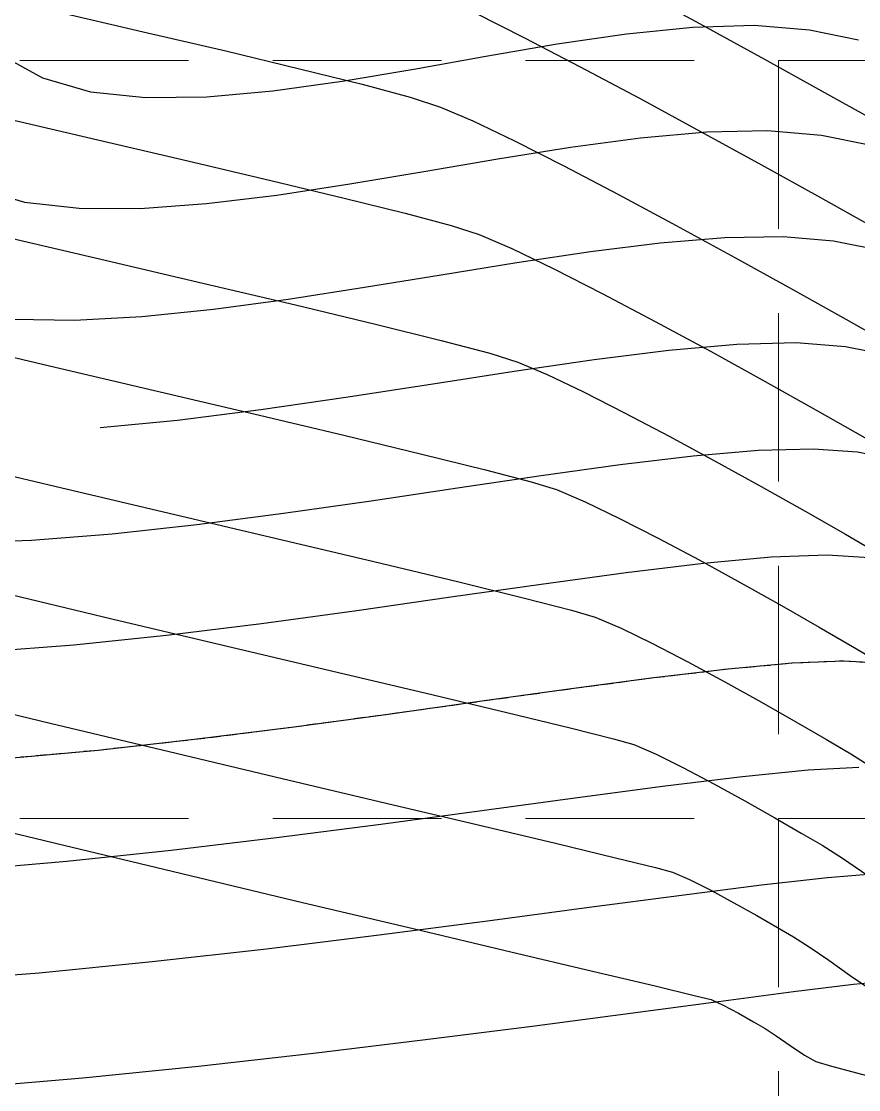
# Model space of a CAD drawing. Header units: inches. Extents: x 2547543 to 2548696, y 7125653 to 7126375.
# Drawn here: x 2547903.62 to 2547923.49, y 7125845.94 to 7125871.3 of the extents above; entities that cross this region are included whole.
import ezdxf

# ---------------------------------------------------------------- set-up
doc = ezdxf.new("R2010")
doc.units = ezdxf.units.IN
doc.header["$MEASUREMENT"] = 0
doc.linetypes.add('DASHED2', pattern=[0.375, 0.25, -0.125])
doc.linetypes.add('HIDDEN', pattern=[0.375, 0.25, -0.125])
for name, color, linetype in [('CONT-MJR', 6, 'Continuous'), ('CONT-MNR', 14, 'Continuous'), ('GRID', 254, 'HIDDEN'), ('V-100YR-LINE', 2, 'DASHED2'), ('V-TOPO-MAJR-E', 6, 'Continuous'), ('V-TOPO-MINR-E', 14, 'Continuous')]:
    doc.layers.add(name, color=color, linetype=linetype)

msp = doc.modelspace()

# ---------------------------------------------------------------- linework, layer by layer
at = {"layer": 'CONT-MJR', "color": 35, "extrusion": (0.08777635476918888, -0.996140206769827, 0), "elevation": -6874712.09578074}
msp.add_lwpolyline([(3163566.866334846, 570.0000000000009), (3163568.486172975, 570.0000000000009)], dxfattribs=at)
at = {"layer": 'CONT-MJR', "color": 35}
for points, elevation in [([(2547920.598091573, 7125863.638353), (2547922.008629926, 7125863.67686756)], 570), ([(2547917.20868481, 7125863.274821104), (2547918.984505683, 7125863.496169514)], 570), ([(2547923.175308188, 7125863.587209193), (2547924.414469978, 7125863.33983847)], 570), ([(2547915.31144151, 7125862.998811772), (2547917.20868481, 7125863.274821104)], 570), ([(2547913.333588337, 7125862.69264552), (2547915.31144151, 7125862.998811772)], 570), ([(2547909.299302583, 7125862.087858266), (2547911.315937843, 7125862.380826351)], 570), ([(2547905.489048653, 7125861.661939713), (2547907.324495113, 7125861.838245266)], 570), ([(2547921.18598165, 7125850.801663279), (2547922.747712006, 7125850.977123196)], 565), ([(2547922.747712006, 7125850.977123196), (2547923.903560773, 7125851.068233025)], 565), ([(2547901.432725379, 7125848.511056056), (2547904.035811316, 7125848.71641409)], 565)]:
    msp.add_lwpolyline(points, dxfattribs=dict(at, elevation=elevation))
at = {"layer": 'CONT-MJR', "color": 35, "extrusion": (-0.07662333626000008, -0.9970601106956325, 0), "elevation": -7300144.71129106}
msp.add_lwpolyline([(1994423.951312848, 570), (1994425.121431129, 570)], dxfattribs=at)
at = {"layer": 'CONT-MJR', "color": 35, "extrusion": (0.1527324840698935, -0.9882675691885471, 0), "elevation": -6653109.868998392}
msp.add_lwpolyline([(3606368.785273697, 570), (3606370.826877164, 570)], dxfattribs=at)
at = {"layer": 'CONT-MJR', "color": 35, "extrusion": (0.1254008793359429, -0.9921061533232077, 0), "elevation": -6750101.558495979}
msp.add_lwpolyline([(3421383.875271267, 570.0000000000005), (3421385.8657916, 570.0000000000005)], dxfattribs=at)
at = {"layer": 'CONT-MJR', "color": 35, "extrusion": (0.1258807607190489, -0.992045379043113, 0), "elevation": -6748433.102397167}
msp.add_lwpolyline([(3424659.036774557, 565.0000000000009), (3424660.958402962, 565.0000000000009)], dxfattribs=at)
at = {"layer": 'CONT-MJR', "color": 35, "extrusion": (0.1314787429980888, -0.9913189901034091, 0), "elevation": -6728993.756388727}
msp.add_lwpolyline([(3462696.432686656, 565.0000000000005), (3462698.641547233, 565.0000000000005)], dxfattribs=at)
at = {"layer": 'CONT-MJR', "color": 35, "extrusion": (0.1319450673786802, -0.9912570298335521, 0), "elevation": -6727364.080924307}
msp.add_lwpolyline([(3465859.087738382, 565), (3465861.52076923, 565)], dxfattribs=at)
at = {"layer": 'CONT-MJR', "color": 35, "extrusion": (0.1286451164907031, -0.9916906947244657, 0), "elevation": -6738862.305169609}
msp.add_lwpolyline([(3443446.479896414, 565), (3443449.074014798, 565)], dxfattribs=at)
at = {"layer": 'CONT-MJR', "color": 35, "extrusion": (0.122018854634102, -0.9925277825400063, 0), "elevation": -6761710.399856886}
msp.add_lwpolyline([(3398358.868363353, 565), (3398361.560577996, 565)], dxfattribs=at)
at = {"layer": 'CONT-MJR', "color": 35, "extrusion": (0.1119582046169562, -0.993712916500006, 0), "elevation": -6795789.110925856}
msp.add_lwpolyline([(3329685.079106327, 565.0000000000009), (3329687.806617648, 565.0000000000009)], dxfattribs=at)
at = {"layer": 'CONT-MJR', "color": 35, "extrusion": (0.09788431338326181, -0.9951978000344893, 0), "elevation": -6842229.12884206}
msp.add_lwpolyline([(3233177.300017609, 565), (3233180.000344384, 565)], dxfattribs=at)
at = {"layer": 'CONT-MNR', "color": 35, "extrusion": (0.1457323534439187, -0.9893240526539809, 0), "elevation": -6678481.501393174}
msp.add_lwpolyline([(3559184.828315929, 573.0000000000009), (3559186.493859282, 573.0000000000009)], dxfattribs=at)
at = {"layer": 'CONT-MNR', "color": 35, "extrusion": (0.1016063010721414, -0.9948246878633629, 0), "elevation": -6830107.880568741}
msp.add_lwpolyline([(3258765.103887346, 573), (3258766.681255392, 573)], dxfattribs=at)
at = {"layer": 'CONT-MNR', "color": 35}
for points, elevation in [([(2547919.548831149, 7125871.168899393), (2547921.00787083, 7125871.212518414)], 573), ([(2547922.325137949, 7125871.105287425), (2547923.487332819, 7125870.865035948)], 573), ([(2547914.637152418, 7125870.47492723), (2547916.331864376, 7125870.765905308)], 573), ([(2547912.92709817, 7125870.169893121), (2547914.637152418, 7125870.47492723)], 573), ([(2547911.233309198, 7125869.885001477), (2547912.92709817, 7125870.169893121)], 573), ([(2547906.565609618, 7125869.493166269), (2547908.020957354, 7125869.512439556)], 573), ([(2547908.020957354, 7125869.512439556), (2547909.58739307, 7125869.654450789)], 573), ([(2547921.323305835, 7125868.708158045), (2547922.608528028, 7125868.599261348)], 572), ([(2547909.680063326, 7125867.178503687), (2547911.40883812, 7125867.442880819)], 572), ([(2547902.578510229, 7125867.339133885), (2547903.689311786, 7125867.014239551)], 572), ([(2547903.689311786, 7125867.014239551), (2547904.986027757, 7125866.864259217)], 572), ([(2547920.309957974, 7125866.169845978), (2547921.692921583, 7125866.194493751)], 571), ([(2547922.891918108, 7125866.09323527), (2547924.123697256, 7125865.847527682)], 571), ([(2547906.473142873, 7125864.296716235), (2547908.172930517, 7125864.471610762)], 571), ([(2547903.419931715, 7125864.235766527), (2547904.878116303, 7125864.210166276)], 571), ([(2547904.878116303, 7125864.210166276), (2547906.473142873, 7125864.296716235)], 571), ([(2547922.413456484, 7125861.157848302), (2547923.458698268, 7125861.081183116)], 569), ([(2547913.966560236, 7125860.227226738), (2547915.950603027, 7125860.520352256)], 569), ([(2547907.777296128, 7125859.35416718), (2547909.839478355, 7125859.623676661)], 569), ([(2547905.769924283, 7125859.133444788), (2547907.777296128, 7125859.35416718)], 569), ([(2547903.85779125, 7125858.981967023), (2547905.769924283, 7125859.133444788)], 569), ([(2547902.081325462, 7125858.920191425), (2547903.85779125, 7125858.981967023)], 569), ([(2547922.736814856, 7125858.639885251), (2547923.742088348, 7125858.575157039)], 568), ([(2547909.313075881, 7125857.006739762), (2547911.580149113, 7125857.316872569)], 568), ([(2547904.860127117, 7125856.498261765), (2547907.057120626, 7125856.726883792)], 568), ([(2547923.137475851, 7125856.121486407), (2547924.025478427, 7125856.06913096)], 567), ([(2547918.630700396, 7125855.721519738), (2547920.394386967, 7125855.930033904)], 567), ([(2547912.31947059, 7125854.856588271), (2547914.547542339, 7125855.16715003)], 567), ([(2547922.286584643, 7125853.529940671), (2547923.495686763, 7125853.59875208)], 566), ([(2547909.675084633, 7125851.925215991), (2547912.150668783, 7125852.245113603)], 566), ([(2547907.173260183, 7125851.626081584), (2547909.675084633, 7125851.925215991)], 566), ([(2547902.302136135, 7125851.161657697), (2547904.69800687, 7125851.365599209)], 566), ([(2547918.073591904, 7125847.757122552), (2547920.162636455, 7125848.035204825)], 564), ([(2547915.736526513, 7125847.449290816), (2547918.073591904, 7125847.757122552)], 564), ([(2547910.550924726, 7125846.804176266), (2547913.20958816, 7125847.126658945)], 564), ([(2547907.81868409, 7125846.496792106), (2547910.550924726, 7125846.804176266)], 564), ([(2547905.071014131, 7125846.219455793), (2547907.81868409, 7125846.496792106)], 564), ([(2547902.366062729, 7125845.987116658), (2547905.071014131, 7125846.219455793)], 564)]:
    msp.add_lwpolyline(points, dxfattribs=dict(at, elevation=elevation))
at = {"layer": 'CONT-MNR', "color": 35, "extrusion": (-0.08113574891687132, -0.9967030602178859, 0), "elevation": -7309105.123390272}
msp.add_lwpolyline([(1961357.768225442, 573.0000000000009), (1961359.089849877, 573.0000000000009)], dxfattribs=at)
at = {"layer": 'CONT-MNR', "color": 35, "extrusion": (0.4821404451631215, 0.8760939396765094, 0), "elevation": 7471379.110602777}
msp.add_lwpolyline([(1203467.935360748, 573.0000000000009), (1203466.760824104, 573.0000000000009)], dxfattribs=at)
at = {"layer": 'CONT-MNR', "color": 35, "extrusion": (-0.2774942311811965, -0.9607273034847904, 0), "elevation": -7553046.524702867}
msp.add_lwpolyline([(470453.2436214632, 573.0000000000005), (470454.4285040738, 573.0000000000005)], dxfattribs=at)
at = {"layer": 'CONT-MNR', "color": 35, "extrusion": (0.138720092921166, -0.9903316292131354, 0), "elevation": -6703527.849734799}
msp.add_lwpolyline([(3511776.753380278, 573), (3511778.415365092, 573)], dxfattribs=at)
at = {"layer": 'CONT-MNR', "color": 35, "extrusion": (-0.1043020332725018, -0.9945456680591506, 0), "elevation": -7352754.470964808}
msp.add_lwpolyline([(1790765.440623682, 573.0000000000009), (1790766.76047478, 573.0000000000009)], dxfattribs=at)
at = {"layer": 'CONT-MNR', "color": 35, "extrusion": (0.02081124471950374, -0.999783422593726, 0), "elevation": -7071299.991810423}
msp.add_lwpolyline([(2695666.256259885, 572), (2695667.698638774, 572)], dxfattribs=at)
at = {"layer": 'CONT-MNR', "color": 35, "extrusion": (0.1325270622114871, -0.9911793872864753, 0), "elevation": -6725345.882277765}
msp.add_lwpolyline([(3469812.858762884, 572.0000000000005), (3469814.535831123, 572.0000000000005)], dxfattribs=at)
at = {"layer": 'CONT-MNR', "color": 35, "extrusion": (0.08919947885049491, -0.9960137815175051, 0), "elevation": -6870190.283152348}
msp.add_lwpolyline([(3173385.514338668, 572.0000000000009), (3173387.088364005, 572.0000000000009)], dxfattribs=at)
at = {"layer": 'CONT-MNR', "color": 35, "extrusion": (-0.1967238819941166, -0.9804589304265453, 0), "elevation": -7487858.731762099}
msp.add_lwpolyline([(1096304.942140333, 572.0000000000009), (1096306.145525624, 572.0000000000009)], dxfattribs=at)
at = {"layer": 'CONT-MNR', "color": 35, "extrusion": (0.1576999867520349, -0.9874870703854346, 0), "elevation": -6634896.404665337}
msp.add_lwpolyline([(3639782.340934103, 572.0000000000009), (3639784.088440657, 572.0000000000009)], dxfattribs=at)
at = {"layer": 'CONT-MNR', "color": 35, "extrusion": (0.168436425568138, -0.9857125192173574, 0), "elevation": -6594895.654504513}
msp.add_lwpolyline([(3711765.598424661, 572), (3711767.38174877, 572)], dxfattribs=at)
at = {"layer": 'CONT-MNR', "color": 35, "extrusion": (0.1663043186291047, -0.9860744767031084, 0), "elevation": -6602907.339020277}
msp.add_lwpolyline([(3697492.938885545, 572.0000000000005), (3697494.722614695, 572.0000000000005)], dxfattribs=at)
at = {"layer": 'CONT-MNR', "color": 35, "extrusion": (0.1211886367303026, -0.9926294949916866, 0), "elevation": -6764568.238137135}
msp.add_lwpolyline([(3392702.74800827, 572), (3392704.427889761, 572)], dxfattribs=at)
at = {"layer": 'CONT-MNR', "color": 35, "extrusion": (0.07235170994859921, -0.9973791806868209, 0), "elevation": -6922845.863629424}
msp.add_lwpolyline([(3056797.48733372, 572.0000000000009), (3056799.066537679, 572.0000000000009)], dxfattribs=at)
at = {"layer": 'CONT-MNR', "color": 35, "extrusion": (-0.002477607177466206, -0.999996930726627, 0), "elevation": -7132157.700706679}
msp.add_lwpolyline([(2530242.06692227, 572.0000000000009), (2530243.518397229, 572.0000000000009)], dxfattribs=at)
at = {"layer": 'CONT-MNR', "color": 35, "extrusion": (0.0823001706055749, -0.9966075867252332, 0), "elevation": -6891998.010658228}
msp.add_lwpolyline([(3125735.172691889, 571), (3125736.712766243, 571)], dxfattribs=at)
at = {"layer": 'CONT-MNR', "color": 35, "extrusion": (-0.08415312158424637, -0.9964528348735966, 0), "elevation": -7315005.134444797}
msp.add_lwpolyline([(1939219.909689341, 571.0000000000009), (1939221.112954045, 571.0000000000009)], dxfattribs=at)
at = {"layer": 'CONT-MNR', "color": 35, "extrusion": (0.1229784582558216, -0.9924093403455155, 0), "elevation": -6758436.89649713}
msp.add_lwpolyline([(3404904.743265678, 571.0000000000009), (3404906.410576725, 571.0000000000009)], dxfattribs=at)
at = {"layer": 'CONT-MNR', "color": 35, "extrusion": (0.1473275966205854, -0.9890877510484103, 0), "elevation": -6672728.110288977}
msp.add_lwpolyline([(3569948.540685532, 571), (3569950.302287998, 571)], dxfattribs=at)
at = {"layer": 'CONT-MNR', "color": 35, "extrusion": (0.1593462259330086, -0.9872227612250979, 0), "elevation": -6628815.993054251}
msp.add_lwpolyline([(3650838.020059184, 571), (3650839.841353171, 571)], dxfattribs=at)
at = {"layer": 'CONT-MNR', "color": 35, "extrusion": (0.1609696899065909, -0.9869593501919804, 0), "elevation": -6622802.515611791}
msp.add_lwpolyline([(3661733.611432976, 571.0000000000009), (3661735.457086933, 571.0000000000009)], dxfattribs=at)
at = {"layer": 'CONT-MNR', "color": 35, "extrusion": (0.1527138694307503, -0.9882704458211263, 0), "elevation": -6653180.308121823}
msp.add_lwpolyline([(3606242.470714485, 571), (3606244.305300435, 571)], dxfattribs=at)
at = {"layer": 'CONT-MNR', "color": 35, "extrusion": (0.1338689011796995, -0.9909990500989091, 0), "elevation": -6720639.255082849}
msp.add_lwpolyline([(3478906.225883383, 571.0000000000009), (3478908.014449993, 571.0000000000009)], dxfattribs=at)
at = {"layer": 'CONT-MNR', "color": 35, "extrusion": (0.08568861607426127, -0.9963219665726928, 0), "elevation": -6881324.131352954}
msp.add_lwpolyline([(3149153.390562417, 569.0000000000009), (3149154.938302536, 569.0000000000009)], dxfattribs=at)
at = {"layer": 'CONT-MNR', "color": 35, "extrusion": (0.0290684849910658, -0.9995774223042077, 0), "elevation": -7048785.683425723}
msp.add_lwpolyline([(2753982.391974991, 569), (2753983.70638928, 569)], dxfattribs=at)
at = {"layer": 'CONT-MNR', "color": 35, "extrusion": (-0.1957266955384137, -0.9806584831905617, 0), "elevation": -7486732.758355509}
msp.add_lwpolyline([(1103921.512006935, 569), (1103922.776589395, 569)], dxfattribs=at)
at = {"layer": 'CONT-MNR', "color": 35, "extrusion": (0.1185821201170601, -0.9929442485802229, 0), "elevation": -6773444.980218265}
msp.add_lwpolyline([(3374940.031914865, 569.0000000000005), (3374941.774014367, 569.0000000000005)], dxfattribs=at)
at = {"layer": 'CONT-MNR', "color": 35, "extrusion": (0.1372415103507885, -0.9905376155586594, 0), "elevation": -6708753.055325687}
msp.add_lwpolyline([(3501770.450716396, 569.0000000000009), (3501772.34578774, 569.0000000000009)], dxfattribs=at)
at = {"layer": 'CONT-MNR', "color": 35, "extrusion": (0.1474598458469824, -0.9890680430904562, 0), "elevation": -6672245.629538921}
msp.add_lwpolyline([(3570836.458320939, 569.0000000000009), (3570838.531502572, 569.0000000000009)], dxfattribs=at)
at = {"layer": 'CONT-MNR', "color": 35, "extrusion": (0.1419758475766554, -0.989870122139713, 0), "elevation": -6691933.877030428}
msp.add_lwpolyline([(3533799.783789178, 569), (3533801.881603965, 569)], dxfattribs=at)
at = {"layer": 'CONT-MNR', "color": 35, "extrusion": (0.09130539317015696, -0.9958229386683373, 0), "elevation": -6863454.473925408}
msp.add_lwpolyline([(3187906.292095298, 568), (3187907.903834186, 568)], dxfattribs=at)
at = {"layer": 'CONT-MNR', "color": 35, "extrusion": (0.03886622053732147, -0.9992444230022725, 0), "elevation": -7021446.378006794}
msp.add_lwpolyline([(2822951.448351613, 568.0000000000009), (2822952.778418489, 568.0000000000009)], dxfattribs=at)
at = {"layer": 'CONT-MNR', "color": 35, "extrusion": (0.1200507740206632, -0.9927677531311337, 0), "elevation": -6768442.729169725}
msp.add_lwpolyline([(3384955.592676703, 568), (3384957.439138201, 568)], dxfattribs=at)
at = {"layer": 'CONT-MNR', "color": 35, "extrusion": (0.1354373690295983, -0.9907859098061197, 0), "elevation": -6715116.612707864}
msp.add_lwpolyline([(3489546.680879907, 568), (3489548.712968289, 568)], dxfattribs=at)
at = {"layer": 'CONT-MNR', "color": 35, "extrusion": (0.1419979551675671, -0.989866951023333, 0), "elevation": -6691852.420861761}
msp.add_lwpolyline([(3533952.888239821, 568), (3533955.055983547, 568)], dxfattribs=at)
at = {"layer": 'CONT-MNR', "color": 35, "extrusion": (0.1417830038104717, -0.9898977623120884, 0), "elevation": -6692619.655250351}
msp.add_lwpolyline([(3532497.426869685, 568), (3532499.679978563, 568)], dxfattribs=at)
at = {"layer": 'CONT-MNR', "color": 35, "extrusion": (0.1231084555665532, -0.9923932225524407, 0), "elevation": -6757983.017909952}
msp.add_lwpolyline([(3405778.911415242, 568), (3405781.184662583, 568)], dxfattribs=at)
at = {"layer": 'CONT-MNR', "color": 35, "extrusion": (0.07463190879609899, -0.9972111502532705, 0), "elevation": -6915828.552029211}
msp.add_lwpolyline([(3072613.312542108, 568), (3072615.408575622, 568)], dxfattribs=at)
at = {"layer": 'CONT-MNR', "color": 35, "extrusion": (0.09134974633219983, -0.9958188710026753, 0), "elevation": -6863309.925472195}
msp.add_lwpolyline([(3188212.34215152, 567.0000000000009), (3188213.866014764, 567.0000000000009)], dxfattribs=at)
at = {"layer": 'CONT-MNR', "color": 35, "extrusion": (0.04259194943564119, -0.9990925511899645, 0), "elevation": -7010868.758391208}
msp.add_lwpolyline([(2849113.904558404, 567.0000000000009), (2849115.13126869, 567.0000000000009)], dxfattribs=at)
at = {"layer": 'CONT-MNR', "color": 35, "extrusion": (0.1313137375903464, -0.9913408608143082, 0), "elevation": -6729575.226536596}
msp.add_lwpolyline([(3461576.615627474, 567.0000000000005), (3461578.596965657, 567.0000000000005)], dxfattribs=at)
at = {"layer": 'CONT-MNR', "color": 35, "extrusion": (0.137518148269857, -0.9904992472972555, 0), "elevation": -6707769.68888351}
msp.add_lwpolyline([(3503641.848944078, 567), (3503643.988245611, 567)], dxfattribs=at)
at = {"layer": 'CONT-MNR', "color": 35, "extrusion": (0.1337591015776254, -0.9910138761617552, 0), "elevation": -6721014.579642663}
msp.add_lwpolyline([(3478162.095183454, 567), (3478164.407428645, 567)], dxfattribs=at)
at = {"layer": 'CONT-MNR', "color": 35, "extrusion": (0.1247597115066599, -0.9921869855953438, 0), "elevation": -6752303.623042212}
msp.add_lwpolyline([(3417020.400466969, 567), (3417022.727813081, 567)], dxfattribs=at)
at = {"layer": 'CONT-MNR', "color": 35, "extrusion": (0.1105715322970721, -0.9938681684436209, 0), "elevation": -6800433.658322719}
msp.add_lwpolyline([(3320198.706771849, 567), (3320201.002003932, 567)], dxfattribs=at)
at = {"layer": 'CONT-MNR', "color": 35, "extrusion": (0.0900395393673123, -0.9959381915312427, 0), "elevation": -6867497.917060482}
msp.add_lwpolyline([(3179162.729384941, 567.0000000000009), (3179164.945841588, 567.0000000000009)], dxfattribs=at)
at = {"layer": 'CONT-MNR', "color": 35, "extrusion": (0.09960531774695806, -0.9950270250985788, 0), "elevation": -6836630.230235255}
msp.add_lwpolyline([(3245022.878101967, 566.0000000000009), (3245024.438070708, 566.0000000000009)], dxfattribs=at)
at = {"layer": 'CONT-MNR', "color": 35, "extrusion": (0.1207177740946531, -0.9926868685631096, 0), "elevation": -6766161.752608135}
msp.add_lwpolyline([(3389502.756971701, 566.0000000000009), (3389504.613054028, 566.0000000000009)], dxfattribs=at)
at = {"layer": 'CONT-MNR', "color": 35, "extrusion": (0.1310030042278762, -0.99138197123171, 0), "elevation": -6730657.313684485}
msp.add_lwpolyline([(3459466.925881613, 566), (3459469.023957503, 566)], dxfattribs=at)
at = {"layer": 'CONT-MNR', "color": 35, "extrusion": (0.13465743000525, -0.9908922123744748, 0), "elevation": -6717856.191247381}
msp.add_lwpolyline([(3484257.676005082, 566), (3484259.961490023, 566)], dxfattribs=at)
at = {"layer": 'CONT-MNR', "color": 35, "extrusion": (0.1334777529421452, -0.9910518096797541, 0), "elevation": -6721999.17446512}
msp.add_lwpolyline([(3476255.693300836, 566), (3476258.111471497, 566)], dxfattribs=at)
at = {"layer": 'CONT-MNR', "color": 35, "extrusion": (0.1046567277492591, -0.9945084058653388, 0), "elevation": -6820063.713725053}
msp.add_lwpolyline([(3279680.925862823, 566), (3279683.414784282, 566)], dxfattribs=at)
at = {"layer": 'CONT-MNR', "color": 35, "extrusion": (0.1215647891769737, -0.9925834987709387, 0), "elevation": -6763261.81200063}
msp.add_lwpolyline([(3395277.521749882, 564), (3395278.950908471, 564)], dxfattribs=at)
at = {"layer": 'CONT-MNR', "color": 35, "extrusion": (0.0990372926837621, -0.9950837224363943, 0), "elevation": -6838476.361561674}
msp.add_lwpolyline([(3241121.803405486, 564.0000000000009), (3241122.804421511, 564.0000000000009)], dxfattribs=at)
at = {"layer": 'CONT-MNR', "color": 35, "extrusion": (0.1297954892109162, -0.991540786342397, 0), "elevation": -6734860.420203666}
msp.add_lwpolyline([(3451269.693370256, 564.0000000000005), (3451271.491456482, 564.0000000000005)], dxfattribs=at)
at = {"layer": 'CONT-MNR', "color": 35, "extrusion": (0.1266488802262125, -0.9919476100769871, 0), "elevation": -6745776.672155395}
msp.add_lwpolyline([(3429876.97818909, 564.0000000000005), (3429879.525640515, 564.0000000000005)], dxfattribs=at)
at = {"layer": 'GRID', "color": 252, "linetype": 'HIDDEN', "lineweight": 0, "ltscale": 16}
for p, q in [((2547921.583313597, 7126356.376313465), (2547921.583313597, 7125726.296813901)), ((2547561.583313602, 7125870.376313471), (2548677.583313586, 7125870.376313471)), ((2547561.583313602, 7125852.376313472), (2548677.583313586, 7125852.376313472))]:
    msp.add_line(p, q, dxfattribs=at)
at = {"layer": 'V-100YR-LINE', "color": 5}
for p, q in [((2547920.394386967, 7125855.930033904, 567), (2547921.911878742, 7125856.069238424, 567)), ((2547921.911878742, 7125856.069238424, 567), (2547923.137475851, 7125856.121486407, 567)), ((2547923.137475851, 7125856.121486407, 567), (2547924.025478427, 7125856.06913096, 567)), ((2547918.630700396, 7125855.721519738, 567), (2547920.394386967, 7125855.930033904, 567)), ((2547916.666518897, 7125855.461342815, 567), (2547918.630700396, 7125855.721519738, 567)), ((2547914.547542339, 7125855.16715003, 567), (2547916.666518897, 7125855.461342815, 567)), ((2547912.31947059, 7125854.856588271, 567), (2547914.547542339, 7125855.16715003, 567)), ((2547910.02800352, 7125854.547304431, 567), (2547912.31947059, 7125854.856588271, 567)), ((2547907.718840996, 7125854.256945401, 567), (2547910.02800352, 7125854.547304431, 567)), ((2547905.437682889, 7125854.003158073, 567), (2547907.718840996, 7125854.256945401, 567)), ((2547903.230229065, 7125853.803589338, 567), (2547905.437682889, 7125854.003158073, 567))]:
    msp.add_line(p, q, dxfattribs=at)
at = {"layer": 'V-TOPO-MAJR-E', "color": 35}
for points, elevation in [([(2547903.196649065, 7125869.010171384), (2547905.429335151, 7125868.490595619)], 570), ([(2547905.429335151, 7125868.490595619), (2547907.563810407, 7125867.992587613)], 570), ([(2547907.563810407, 7125867.992587613), (2547909.534950597, 7125867.528026667)], 570), ([(2547909.534950597, 7125867.528026667), (2547911.277631486, 7125867.108792085)], 570), ([(2547918.660208707, 7125864.178769911), (2547919.968038032, 7125863.470761999)], 570), ([(2547921.271080208, 7125862.752258887), (2547922.514202431, 7125862.056461074)], 570), ([(2547901.381703713, 7125855.344979399), (2547904.296056567, 7125854.644193733)], 565), ([(2547907.126192077, 7125853.967778555), (2547909.806551387, 7125853.329884732)], 565), ([(2547912.271575637, 7125852.744663127), (2547914.455705969, 7125852.226264604)], 565), ([(2547916.293383524, 7125851.78884003), (2547917.719049445, 7125851.446540267)], 565), ([(2547919.976677292, 7125850.671852887), (2547920.527065696, 7125850.37590583)], 565), ([(2547921.07321179, 7125850.071022379), (2547921.562881224, 7125849.79045733)], 565), ([(2547922.314508309, 7125849.329151128), (2547922.778031069, 7125849.009669247)], 565), ([(2547923.289257522, 7125848.65285057), (2547923.80303726, 7125848.302525843)], 565)]:
    msp.add_lwpolyline(points, dxfattribs=dict(at, elevation=elevation))
at = {"layer": 'V-TOPO-MAJR-E', "color": 35, "extrusion": (-0.2423809754739655, -0.9701811494397782, 0), "elevation": -7530947.163256456}
msp.add_lwpolyline([(744760.8710762179, 570.0000000000009), (744762.3647120763, 570.0000000000009)], dxfattribs=at)
at = {"layer": 'V-TOPO-MAJR-E', "color": 35, "extrusion": (-0.2594593727181734, -0.9657540235011667, 0), "elevation": -7542914.319437416}
msp.add_lwpolyline([(611784.0511797427, 570), (611785.1802349237, 570)], dxfattribs=at)
at = {"layer": 'V-TOPO-MAJR-E', "color": 35, "extrusion": (0.3030649729946057, 0.9529698957174771, 0), "elevation": 7562919.643570348}
msp.add_lwpolyline([(-268484.6402065749, 570.0000000000005), (-268485.3396594962, 570.0000000000005)], dxfattribs=at)
at = {"layer": 'V-TOPO-MAJR-E', "color": 35, "extrusion": (0.3955200215016463, 0.9184573548027896, 0), "elevation": 7552555.450526327}
msp.add_lwpolyline([(478271.9722494553, 570), (478271.1277356893, 570)], dxfattribs=at)
at = {"layer": 'V-TOPO-MAJR-E', "color": 35, "extrusion": (0.433801954386763, 0.9010082487803455, 0), "elevation": 7525754.58175358}
msp.add_lwpolyline([(795521.8916632775, 570), (795520.7913471055, 570)], dxfattribs=at)
at = {"layer": 'V-TOPO-MAJR-E', "color": 35, "extrusion": (-0.4542606319156695, -0.890868833382096, 0), "elevation": -7505629.46902587}
msp.add_lwpolyline([(-967140.9555700473, 570), (-967139.6624445436, 570)], dxfattribs=at)
at = {"layer": 'V-TOPO-MAJR-E', "color": 35, "extrusion": (-0.4671107069050527, -0.8841988393425214, 0), "elevation": -7490840.922687468}
msp.add_lwpolyline([(-1075702.153931863, 570), (-1075700.731758915, 570)], dxfattribs=at)
at = {"layer": 'V-TOPO-MAJR-E', "color": 35, "extrusion": (-0.4828626356729644, -0.8756961088590939, 0), "elevation": -7470386.264858064}
msp.add_lwpolyline([(-1209609.615242545, 570.0000000000005), (-1209608.127235276, 570.0000000000005)], dxfattribs=at)
at = {"layer": 'V-TOPO-MAJR-E', "color": 35, "extrusion": (0.4933934370248476, 0.8698062521624041, 0), "elevation": 7455247.615312018}
msp.add_lwpolyline([(1299654.638923652, 570), (1299653.342003259, 570)], dxfattribs=at)
at = {"layer": 'V-TOPO-MAJR-E', "color": 35, "extrusion": (-0.23245736983919, -0.9726065860395179, 0), "elevation": -7522932.289366393}
msp.add_lwpolyline([(821651.0704973456, 565), (821653.9803434764, 565)], dxfattribs=at)
at = {"layer": 'V-TOPO-MAJR-E', "color": 35, "extrusion": (-0.2309896134811722, -0.9729562161083194, 0), "elevation": -7521683.99378771}
msp.add_lwpolyline([(833006.577973919, 565), (833009.1115146992, 565)], dxfattribs=at)
at = {"layer": 'V-TOPO-MAJR-E', "color": 35, "extrusion": (-0.2315615616389362, -0.9728202522415624, 0), "elevation": -7522172.410476524}
msp.add_lwpolyline([(828589.3139676829, 565), (828591.2029883431, 565)], dxfattribs=at)
at = {"layer": 'V-TOPO-MAJR-E', "color": 35, "extrusion": (0.2386778834580038, 0.9710987941234444, 0), "elevation": 7528037.355245925}
msp.add_lwpolyline([(-773496.683398288, 565.0000000000009), (-773497.6597103083, 565.0000000000009)], dxfattribs=at)
at = {"layer": 'V-TOPO-MAJR-E', "color": 35, "extrusion": (-0.2612361121891414, -0.9652749316584899, 0), "elevation": -7544013.909914464}
msp.add_lwpolyline([(597912.350242414, 565), (597912.7697768512, 565)], dxfattribs=at)
at = {"layer": 'V-TOPO-MAJR-E', "color": 35, "extrusion": (-0.4053176693110665, -0.9141759059088382, 0), "elevation": -7546998.008197539}
msp.add_lwpolyline([(-558987.1353685618, 565), (-558986.6954423096, 565)], dxfattribs=at)
at = {"layer": 'V-TOPO-MAJR-E', "color": 35, "extrusion": (-0.4508452664878919, -0.892602120592071, 0), "elevation": -7509267.081593215}
msp.add_lwpolyline([(-938377.8336680797, 565.0000000000005), (-938377.2708233865, 565.0000000000005)], dxfattribs=at)
at = {"layer": 'V-TOPO-MAJR-E', "color": 35, "extrusion": (0.4874365249515065, 0.8731584244243421, 0), "elevation": 7463945.814475057}
msp.add_lwpolyline([(1248661.471584802, 565.0000000000009), (1248660.84610141, 565.0000000000009)], dxfattribs=at)
at = {"layer": 'V-TOPO-MAJR-E', "color": 35, "extrusion": (0.5051653699607748, 0.8630225657492356, 0), "elevation": 7436890.908248071}
msp.add_lwpolyline([(1400818.74115573, 565.0000000000009), (1400818.299732249, 565.0000000000009)], dxfattribs=at)
at = {"layer": 'V-TOPO-MAJR-E', "color": 35, "extrusion": (-0.5408015056041917, -0.8411502431410453, 0), "elevation": -7371830.119650538}
msp.add_lwpolyline([(-1710485.01222918, 565.0000000000009), (-1710484.571560391, 565.0000000000009)], dxfattribs=at)
at = {"layer": 'V-TOPO-MAJR-E', "color": 35, "extrusion": (0.5723424004283628, 0.8200147417405981, 0), "elevation": 7301585.47423083}
msp.add_lwpolyline([(1989091.288482035, 565.0000000000009), (1989090.665046348, 565.0000000000009)], dxfattribs=at)
at = {"layer": 'V-TOPO-MINR-E', "color": 35}
for points, elevation in [([(2547917.986010923, 7125872.183275913), (2547919.620169362, 7125871.299392494)], 573), ([(2547904.410490195, 7125871.542511852), (2547906.505288126, 7125871.05787889)], 571), ([(2547906.505288126, 7125871.05787889), (2547908.464923702, 7125870.599651935)], 571), ([(2547915.5601568, 7125870.911242355), (2547916.875859399, 7125870.226184964)], 572), ([(2547915.322839124, 7125868.464757246), (2547916.492770962, 7125867.871992031)], 571), ([(2547903.134266569, 7125866.211780384), (2547905.602078819, 7125865.633723086)], 569), ([(2547920.546967174, 7125865.700311147), (2547921.9071588, 7125864.947606515)], 571), ([(2547905.602078819, 7125865.633723086), (2547907.954770037, 7125865.082117954)], 569), ([(2547907.954770037, 7125865.082117954), (2547910.118338862, 7125864.571061578)], 569), ([(2547921.9071588, 7125864.947606515), (2547923.185409867, 7125864.231655086)], 571), ([(2547923.185409867, 7125864.231655086), (2547924.329918171, 7125863.583152084)], 571), ([(2547906.7791238, 7125862.537643457), (2547909.129706006, 7125861.983608847)], 568), ([(2547916.953645041, 7125862.507566953), (2547917.931781592, 7125862.010963016)], 569), ([(2547916.319049979, 7125860.186671178), (2547916.997459072, 7125859.896402777)], 568), ([(2547921.173467914, 7125860.257041503), (2547922.217370735, 7125859.670178104)], 569), ([(2547907.124607353, 7125859.626020744), (2547909.673719422, 7125859.02322285)], 567), ([(2547922.217370735, 7125859.670178104), (2547923.173401492, 7125859.125110095)], 569), ([(2547917.81529398, 7125859.503576867), (2547918.731282174, 7125859.034469445)], 568), ([(2547918.731282174, 7125859.034469445), (2547919.704151124, 7125858.515356503)], 568), ([(2547911.979705627, 7125858.47610572), (2547913.965783224, 7125858.000401462)], 567), ([(2547902.931309613, 7125857.795543679), (2547905.759346617, 7125857.121120713)], 566), ([(2547920.692628299, 7125857.972514039), (2547921.655441171, 7125857.432218048)], 568), ([(2547916.671081636, 7125857.326159993), (2547917.236736968, 7125857.159086997)], 567), ([(2547905.759346617, 7125857.121120713), (2547908.464880353, 7125856.478623484)], 566), ([(2547916.643736125, 7125854.52697131), (2547917.673068649, 7125854.26841229)], 566), ([(2547918.679216974, 7125853.902145158), (2547919.327084101, 7125853.581132962)], 566), ([(2547920.787364641, 7125852.794451174), (2547921.49744003, 7125852.393934683)], 566), ([(2547901.268824378, 7125852.550448063), (2547904.392373889, 7125851.796048619)], 564), ([(2547912.911745293, 7125849.761677214), (2547915.229815091, 7125849.212191267)], 564), ([(2547915.229815091, 7125849.212191267), (2547917.168043743, 7125848.753205354)], 564), ([(2547917.168043743, 7125848.753205354), (2547918.655042759, 7125848.400428139)], 564), ([(2547919.619423652, 7125848.169568283), (2547919.989797935, 7125848.076334454)], 564), ([(2547919.989797935, 7125848.076334454), (2547920.276053487, 7125847.94396919)], 564), ([(2547921.529893522, 7125847.219883961), (2547921.863999407, 7125846.987020793)], 564), ([(2547921.863999407, 7125846.987020793), (2547922.200658461, 7125846.760651278)], 564)]:
    msp.add_lwpolyline(points, dxfattribs=dict(at, elevation=elevation))
at = {"layer": 'V-TOPO-MINR-E', "color": 35, "extrusion": (0.450042617766084, 0.8930070784681666, 0), "elevation": 7510123.752529736}
msp.add_lwpolyline([(931640.284224154, 572.0000000000005), (931638.9681994924, 572.0000000000005)], dxfattribs=at)
at = {"layer": 'V-TOPO-MINR-E', "color": 35, "extrusion": (0.480282429585737, 0.8771138967267716, 0), "elevation": 7473921.768547728}
msp.add_lwpolyline([(1187615.073994156, 573.0000000000009), (1187613.215435628, 573.0000000000009)], dxfattribs=at)
at = {"layer": 'V-TOPO-MINR-E', "color": 35, "extrusion": (-0.2326638256824613, -0.9725572189947497, 0), "elevation": -7523123.024251815}
msp.add_lwpolyline([(820054.4558661822, 571.0000000000009), (820056.2605729024, 571.0000000000009)], dxfattribs=at)
at = {"layer": 'V-TOPO-MINR-E', "color": 35, "extrusion": (-0.469951659009552, -0.8826921536946898, 0), "elevation": -7487347.499728634}
msp.add_lwpolyline([(-1099788.300095017, 572), (-1099786.704864458, 572)], dxfattribs=at)
at = {"layer": 'V-TOPO-MINR-E', "color": 35, "extrusion": (0.4841672740733056, 0.8749754572080435, 0), "elevation": 7468581.803488705}
msp.add_lwpolyline([(1220744.689296783, 573.0000000000009), (1220742.895257228, 573.0000000000009)], dxfattribs=at)
at = {"layer": 'V-TOPO-MINR-E', "color": 35, "extrusion": (-0.2420817900742186, -0.9702558461119738, 0), "elevation": -7530719.867580264}
msp.add_lwpolyline([(747081.3774713255, 571.0000000000009), (747082.9043189646, 571.0000000000009)], dxfattribs=at)
at = {"layer": 'V-TOPO-MINR-E', "color": 35, "extrusion": (-0.2607109885420649, -0.965416894638487, 0), "elevation": -7543703.682129096}
msp.add_lwpolyline([(602004.4402873658, 571.0000000000009), (602005.6194592705, 571.0000000000009)], dxfattribs=at)
at = {"layer": 'V-TOPO-MINR-E', "color": 35, "extrusion": (-0.3059104337459463, -0.9520602956354008, 0), "elevation": -7563690.547425648}
msp.add_lwpolyline([(245888.8212434552, 571.0000000000005), (245889.5838626274, 571.0000000000005)], dxfattribs=at)
at = {"layer": 'V-TOPO-MINR-E', "color": 35, "extrusion": (-0.4760115571130424, -0.8794390243188078, 0), "elevation": -7479606.249582719}
msp.add_lwpolyline([(-1151257.45560773, 572.0000000000005), (-1151255.80409581, 572.0000000000005)], dxfattribs=at)
at = {"layer": 'V-TOPO-MINR-E', "color": 35, "extrusion": (-0.4877883543832497, -0.8729619243289372, 0), "elevation": -7463459.86403647}
msp.add_lwpolyline([(-1251676.567504683, 573.0000000000005), (-1251674.903196533, 573.0000000000005)], dxfattribs=at)
at = {"layer": 'V-TOPO-MINR-E', "color": 35, "extrusion": (-0.3951383754414993, -0.9186216110311431, 0), "elevation": -7552755.935505589}
msp.add_lwpolyline([(-475135.9419716615, 571.0000000000009), (-475135.1103030844, 571.0000000000009)], dxfattribs=at)
at = {"layer": 'V-TOPO-MINR-E', "color": 35, "extrusion": (0.4323389615673173, 0.9017111634613902, 0), "elevation": 7527038.208866813}
msp.add_lwpolyline([(783307.9832459004, 571.0000000000009), (783306.8821600704, 571.0000000000009)], dxfattribs=at)
at = {"layer": 'V-TOPO-MINR-E', "color": 35, "extrusion": (-0.4808438738502049, -0.8768062322889408, 0), "elevation": -7473157.674475811}
msp.add_lwpolyline([(-1192398.401409714, 572.0000000000005), (-1192396.749251974, 572.0000000000005)], dxfattribs=at)
at = {"layer": 'V-TOPO-MINR-E', "color": 35, "extrusion": (-0.4641973567035163, -0.8857317957652129, 0), "elevation": -7494343.847690711}
msp.add_lwpolyline([(-1051038.379795384, 571.0000000000005), (-1051036.91750161, 571.0000000000005)], dxfattribs=at)
at = {"layer": 'V-TOPO-MINR-E', "color": 35, "extrusion": (-0.4849640578737988, -0.8745340831383182, 0), "elevation": -7467464.543948355}
msp.add_lwpolyline([(-1227545.89326736, 572), (-1227544.296128906, 572)], dxfattribs=at)
at = {"layer": 'V-TOPO-MINR-E', "color": 35, "extrusion": (0.4726772943337362, 0.8812355958660196, 0), "elevation": 7483910.70826391}
msp.add_lwpolyline([(1122919.774562598, 571.0000000000009), (1122918.221440885, 571.0000000000009)], dxfattribs=at)
at = {"layer": 'V-TOPO-MINR-E', "color": 35, "extrusion": (-0.4887615522816735, -0.8724174144360077, 0), "elevation": -7462057.165791544}
msp.add_lwpolyline([(-1259997.844658274, 572.0000000000005), (-1259996.358221351, 572.0000000000005)], dxfattribs=at)
at = {"layer": 'V-TOPO-MINR-E', "color": 35, "extrusion": (-0.4790471427415221, -0.877789174592159, 0), "elevation": -7475581.829287739}
msp.add_lwpolyline([(-1177090.113344823, 571), (-1177088.529445152, 571)], dxfattribs=at)
at = {"layer": 'V-TOPO-MINR-E', "color": 35, "extrusion": (-0.2335201240824755, -0.9723519690155953, 0), "elevation": -7523836.73359568}
msp.add_lwpolyline([(813432.641612334, 569), (813434.5960950013, 569)], dxfattribs=at)
at = {"layer": 'V-TOPO-MINR-E', "color": 35, "extrusion": (-0.2406881600024607, -0.9706024982631304, 0), "elevation": -7529633.767612667}
msp.add_lwpolyline([(757898.648603536, 569.0000000000009), (757900.2592731512, 569.0000000000009)], dxfattribs=at)
at = {"layer": 'V-TOPO-MINR-E', "color": 35, "extrusion": (-0.229834115586808, -0.9732298183432472, 0), "elevation": -7520697.802418649}
msp.add_lwpolyline([(841927.3330736496, 568), (841929.9745398778, 568)], dxfattribs=at)
at = {"layer": 'V-TOPO-MINR-E', "color": 35, "extrusion": (-0.2557656907500631, -0.9667388020738296, 0), "elevation": -7540517.840461659}
msp.add_lwpolyline([(640615.4658285216, 569.0000000000005), (640616.6576638664, 569.0000000000005)], dxfattribs=at)
at = {"layer": 'V-TOPO-MINR-E', "color": 35, "extrusion": (-0.2975414465704996, -0.954708902007693, 0), "elevation": -7561235.479399546}
msp.add_lwpolyline([(312277.1676996783, 569.0000000000009), (312277.8664107015, 569.0000000000009)], dxfattribs=at)
at = {"layer": 'V-TOPO-MINR-E', "color": 35, "extrusion": (-0.2291473278650215, -0.9733917516253774, 0), "elevation": -7520101.847443813}
msp.add_lwpolyline([(847236.520344537, 568), (847239.0834750305, 568)], dxfattribs=at)
at = {"layer": 'V-TOPO-MINR-E', "color": 35, "extrusion": (-0.3930191890410067, -0.9195302697821043, 0), "elevation": -7553826.568623378}
msp.add_lwpolyline([(-457715.6452864935, 569.0000000000009), (-457714.8895737976, 569.0000000000009)], dxfattribs=at)
at = {"layer": 'V-TOPO-MINR-E', "color": 35, "extrusion": (-0.4311358891114662, -0.9022870081742648, 0), "elevation": -7528071.603805687}
msp.add_lwpolyline([(-773263.6529363636, 569.0000000000009), (-773262.7027050694, 569.0000000000009)], dxfattribs=at)
at = {"layer": 'V-TOPO-MINR-E', "color": 35, "extrusion": (-0.2308540825183219, -0.9729883825537816, 0), "elevation": -7521576.150211397}
msp.add_lwpolyline([(834051.6526284511, 568.0000000000009), (834053.8496845677, 568.0000000000009)], dxfattribs=at)
at = {"layer": 'V-TOPO-MINR-E', "color": 35, "extrusion": (-0.4666513527926492, -0.884441357545423, 0), "elevation": -7491396.420328018}
msp.add_lwpolyline([(-1071809.152730402, 569.0000000000009), (-1071807.957437702, 569.0000000000009)], dxfattribs=at)
at = {"layer": 'V-TOPO-MINR-E', "color": 35, "extrusion": (-0.2340233742069171, -0.9722309706673663, 0), "elevation": -7524254.012031309}
msp.add_lwpolyline([(809540.0978538299, 568), (809542.0071878745, 568)], dxfattribs=at)
at = {"layer": 'V-TOPO-MINR-E', "color": 35, "extrusion": (-0.4765213902025279, -0.8791628772186927, 0), "elevation": -7478930.756574666}
msp.add_lwpolyline([(-1155589.616815447, 569), (-1155588.371914621, 569)], dxfattribs=at)
at = {"layer": 'V-TOPO-MINR-E', "color": 35, "extrusion": (-0.2313258498825527, -0.9728763288188867, 0), "elevation": -7521976.930821324}
msp.add_lwpolyline([(830397.3217214316, 567.0000000000005), (830400.2049404965, 567.0000000000005)], dxfattribs=at)
at = {"layer": 'V-TOPO-MINR-E', "color": 35, "extrusion": (-0.2403059360016735, -0.9706972015630619, 0), "elevation": -7529332.008190076}
msp.add_lwpolyline([(760865.4344990584, 568.0000000000009), (760866.9863661579, 568.0000000000009)], dxfattribs=at)
at = {"layer": 'V-TOPO-MINR-E', "color": 35, "extrusion": (0.4840052136516454, 0.8750651136675631, 0), "elevation": 7468798.847739084}
msp.add_lwpolyline([(1219357.830562533, 569.0000000000009), (1219356.584884451, 569.0000000000009)], dxfattribs=at)
at = {"layer": 'V-TOPO-MINR-E', "color": 35, "extrusion": (-0.2538109798347172, -0.9672538376844729, 0), "elevation": -7539204.775763746}
msp.add_lwpolyline([(655858.5286467401, 568.0000000000005), (655859.6534271347, 568.0000000000005)], dxfattribs=at)
at = {"layer": 'V-TOPO-MINR-E', "color": 35, "extrusion": (-0.2934876859222438, -0.9559628539917262, 0), "elevation": -7559839.705597695}
msp.add_lwpolyline([(344360.5110359914, 568), (344361.1396995396, 568)], dxfattribs=at)
at = {"layer": 'V-TOPO-MINR-E', "color": 35, "extrusion": (-0.230334868059788, -0.9731114265878702, 0), "elevation": -7521127.277716986}
msp.add_lwpolyline([(838060.8095805796, 567.0000000000005), (838063.6000680006, 567.0000000000005)], dxfattribs=at)
at = {"layer": 'V-TOPO-MINR-E', "color": 35, "extrusion": (-0.4329685766853059, -0.901409014600531, 0), "elevation": -7526482.34330002}
msp.add_lwpolyline([(-788558.0670408858, 568), (-788557.1597558525, 568)], dxfattribs=at)
at = {"layer": 'V-TOPO-MINR-E', "color": 35, "extrusion": (-0.5003041123024141, -0.8658497532558945, 0), "elevation": -7444659.806696224}
msp.add_lwpolyline([(-1358977.972975607, 569), (-1358977.018499108, 569)], dxfattribs=at)
at = {"layer": 'V-TOPO-MINR-E', "color": 35, "extrusion": (-0.2308509138708336, -0.9729891343509449, 0), "elevation": -7521570.679150939}
msp.add_lwpolyline([(834077.3602109393, 567.0000000000009), (834079.7302129485, 567.0000000000009)], dxfattribs=at)
at = {"layer": 'V-TOPO-MINR-E', "color": 35, "extrusion": (0.4813604091159748, 0.8765227644138522, 0), "elevation": 7472444.875887112}
msp.add_lwpolyline([(1196796.547667492, 568.0000000000009), (1196795.419941874, 568.0000000000009)], dxfattribs=at)
at = {"layer": 'V-TOPO-MINR-E', "color": 35, "extrusion": (-0.2374776816023632, -0.9713929950029322, 0), "elevation": -7527081.246492065}
msp.add_lwpolyline([(782793.5408689738, 567), (782795.1770618001, 567)], dxfattribs=at)
at = {"layer": 'V-TOPO-MINR-E', "color": 35, "extrusion": (-0.2480094796759751, -0.9687576053847795, 0), "elevation": -7535135.967457043}
msp.add_lwpolyline([(701032.3333905453, 567), (701033.4852908298, 567)], dxfattribs=at)
at = {"layer": 'V-TOPO-MINR-E', "color": 35, "extrusion": (-0.4958059409629398, -0.8684333416594816, 0), "elevation": -7451606.875926035}
msp.add_lwpolyline([(-1320342.331827293, 568), (-1320341.30022706, 568)], dxfattribs=at)
at = {"layer": 'V-TOPO-MINR-E', "color": 35, "extrusion": (0.3965710524745555, 0.9180040306770026, 0), "elevation": 7551995.814261284}
msp.add_lwpolyline([(486910.38020653, 567.0000000000005), (486909.7128489329, 567.0000000000005)], dxfattribs=at)
at = {"layer": 'V-TOPO-MINR-E', "color": 35, "extrusion": (-0.4380837276085602, -0.8989341731209182, 0), "elevation": -7521877.624268606}
msp.add_lwpolyline([(-831311.5256110756, 567), (-831310.6944429115, 567)], dxfattribs=at)
at = {"layer": 'V-TOPO-MINR-E', "color": 35, "extrusion": (-0.5013303810994237, -0.86525594420767, 0), "elevation": -7443041.041911235}
msp.add_lwpolyline([(-1367803.432828831, 568), (-1367802.522500876, 568)], dxfattribs=at)
at = {"layer": 'V-TOPO-MINR-E', "color": 35, "extrusion": (-0.4610853400507475, -0.8873557962791963, 0), "elevation": -7497978.008132458}
msp.add_lwpolyline([(-1024717.646344521, 567), (-1024716.705152886, 567)], dxfattribs=at)
at = {"layer": 'V-TOPO-MINR-E', "color": 35, "extrusion": (-0.2307018998582495, -0.9730244772881073, 0), "elevation": -7521440.098855504}
msp.add_lwpolyline([(835228.6744824953, 566.0000000000009), (835231.256245034, 566.0000000000009)], dxfattribs=at)
at = {"layer": 'V-TOPO-MINR-E', "color": 35, "extrusion": (-0.5066163807081937, -0.8621715854736403, 0), "elevation": -7434530.666060958}
msp.add_lwpolyline([(-1413328.506587917, 568), (-1413327.766381685, 568)], dxfattribs=at)
at = {"layer": 'V-TOPO-MINR-E', "color": 35, "extrusion": (-0.4757746304969943, -0.879567223681879, 0), "elevation": -7479904.889174111}
msp.add_lwpolyline([(-1149235.130496199, 567), (-1149234.133805891, 567)], dxfattribs=at)
at = {"layer": 'V-TOPO-MINR-E', "color": 35, "extrusion": (-0.2310452526142442, -0.9729430051366936, 0), "elevation": -7521734.372302033}
msp.add_lwpolyline([(832576.9901998765, 566.0000000000009), (832579.3004998779, 566.0000000000009)], dxfattribs=at)
at = {"layer": 'V-TOPO-MINR-E', "color": 35, "extrusion": (-0.4860870536942797, -0.8739103937079673, 0), "elevation": -7465870.367993857}
msp.add_lwpolyline([(-1237132.124595681, 567), (-1237131.127218498, 567)], dxfattribs=at)
at = {"layer": 'V-TOPO-MINR-E', "color": 35, "extrusion": (-0.232403545876689, -0.9726194486354577, 0), "elevation": -7522889.568843449}
msp.add_lwpolyline([(822075.9053014084, 566), (822077.8716922584, 566)], dxfattribs=at)
at = {"layer": 'V-TOPO-MINR-E', "color": 35, "extrusion": (-0.4939003558666201, -0.8695185095642451, 0), "elevation": -7454482.115896296}
msp.add_lwpolyline([(-1303997.761272609, 567.0000000000009), (-1303996.818154871, 567.0000000000009)], dxfattribs=at)
at = {"layer": 'V-TOPO-MINR-E', "color": 35, "extrusion": (-0.2356410609701167, -0.971840156808144, 0), "elevation": -7525585.362077222}
msp.add_lwpolyline([(797022.2394818838, 566), (797023.7895283666, 566)], dxfattribs=at)
at = {"layer": 'V-TOPO-MINR-E', "color": 35, "extrusion": (0.5003138084037193, 0.8658441505955714, 0), "elevation": 7444640.144690032}
msp.add_lwpolyline([(1359060.128929295, 567), (1359059.295088401, 567)], dxfattribs=at)
at = {"layer": 'V-TOPO-MINR-E', "color": 35, "extrusion": (-0.2735744066480558, -0.9618508429206496, 0), "elevation": -7551054.00019992}
msp.add_lwpolyline([(501265.4081920919, 566), (501265.9086390287, 566)], dxfattribs=at)
at = {"layer": 'V-TOPO-MINR-E', "color": 35, "extrusion": (0.5062534618563707, 0.8623847356942493, 0), "elevation": 7435122.636290849}
msp.add_lwpolyline([(1410198.721745261, 567), (1410198.05223889, 567)], dxfattribs=at)
at = {"layer": 'V-TOPO-MINR-E', "color": 35, "extrusion": (-0.4004681235509683, -0.9163106907700939, 0), "elevation": -7549856.323827881}
msp.add_lwpolyline([(-518992.7886349685, 566.0000000000009), (-518992.2159110853, 566.0000000000009)], dxfattribs=at)
at = {"layer": 'V-TOPO-MINR-E', "color": 35, "extrusion": (-0.5349997101468045, -0.8448522416037227, 0), "elevation": -7383431.880418437}
msp.add_lwpolyline([(-1659711.06836208, 567), (-1659710.399840179, 567)], dxfattribs=at)
at = {"layer": 'V-TOPO-MINR-E', "color": 35, "extrusion": (0.4669607720828546, 0.8842780316935306, 0), "elevation": 7491014.155040575}
msp.add_lwpolyline([(1074425.002527388, 566.0000000000009), (1074424.188561419, 566.0000000000009)], dxfattribs=at)
at = {"layer": 'V-TOPO-MINR-E', "color": 35, "extrusion": (0.4812933991500047, 0.8765595609738305, 0), "elevation": 7472531.853583951}
msp.add_lwpolyline([(1196222.43130502, 566.0000000000009), (1196221.586515519, 566.0000000000009)], dxfattribs=at)
at = {"layer": 'V-TOPO-MINR-E', "color": 35, "extrusion": (0.4989814988527692, 0.8666126376892066, 0), "elevation": 7446719.426643504}
msp.add_lwpolyline([(1347607.538607584, 566.0000000000009), (1347606.813400698, 566.0000000000009)], dxfattribs=at)
at = {"layer": 'V-TOPO-MINR-E', "color": 35, "extrusion": (-0.5057873244842677, -0.8626582071661094, 0), "elevation": -7435881.453576415}
msp.add_lwpolyline([(-1406179.700832011, 566), (-1406179.12620987, 566)], dxfattribs=at)
at = {"layer": 'V-TOPO-MINR-E', "color": 35, "extrusion": (-0.2332852670076998, -0.9724083423115755, 0), "elevation": -7523626.289038638}
msp.add_lwpolyline([(815247.2476581763, 564.0000000000005), (815250.3628744718, 564.0000000000005)], dxfattribs=at)
at = {"layer": 'V-TOPO-MINR-E', "color": 35, "extrusion": (0.5376137171948433, 0.8431912541552736, 0), "elevation": 7378254.018515462}
msp.add_lwpolyline([(1682569.572080309, 566.0000000000009), (1682568.998367224, 566.0000000000009)], dxfattribs=at)
at = {"layer": 'V-TOPO-MINR-E', "color": 35, "extrusion": (0.5644175920110045, 0.8254894195739273, 0), "elevation": 7320407.587154726}
msp.add_lwpolyline([(1918672.341473022, 566.0000000000009), (1918671.617972763, 566.0000000000009)], dxfattribs=at)
at = {"layer": 'V-TOPO-MINR-E', "color": 35, "extrusion": (-0.2321199305350102, -0.9726871736835138, 0), "elevation": -7522644.030421051}
msp.add_lwpolyline([(824264.8135464457, 564), (824267.7575419128, 564)], dxfattribs=at)
at = {"layer": 'V-TOPO-MINR-E', "color": 35, "extrusion": (0.2312401120833428, 0.9728967111485594, 0), "elevation": 7521895.464565088}
msp.add_lwpolyline([(-831071.0948576259, 564.0000000000009), (-831073.7945506445, 564.0000000000009)], dxfattribs=at)
at = {"layer": 'V-TOPO-MINR-E', "color": 35, "extrusion": (-0.2328088500032005, -0.9725225135492686, 0), "elevation": -7523226.00953762}
msp.add_lwpolyline([(818947.683320435, 564.0000000000005), (818948.6749487824, 564.0000000000005)], dxfattribs=at)
at = {"layer": 'V-TOPO-MINR-E', "color": 35, "extrusion": (0.468656508435528, 0.8833804826353251, 0), "elevation": 7488934.416276757}
msp.add_lwpolyline([(1088791.973886627, 564), (1088791.565952134, 564)], dxfattribs=at)
at = {"layer": 'V-TOPO-MINR-E', "color": 35, "extrusion": (0.4898893824617889, 0.8717846023824964, 0), "elevation": 7460403.616937448}
msp.add_lwpolyline([(1269639.176210975, 564.0000000000009), (1269638.767716432, 564.0000000000009)], dxfattribs=at)
at = {"layer": 'V-TOPO-MINR-E', "color": 35, "extrusion": (-0.5029619323925955, -0.8643085644397529, 0), "elevation": -7440438.334654122}
msp.add_lwpolyline([(-1381840.119663336, 564.0000000000005), (-1381839.803191632, 564.0000000000005)], dxfattribs=at)
at = {"layer": 'V-TOPO-MINR-E', "color": 35, "extrusion": (0.5497075634596595, 0.8353571659327791, 0), "elevation": 7353239.274556419}
msp.add_lwpolyline([(1788707.920426467, 564.0000000000009), (1788707.604597238, 564.0000000000009)], dxfattribs=at)
at = {"layer": 'V-TOPO-MINR-E', "color": 35, "extrusion": (-0.4937121250202596, -0.8696254007375702, 0), "elevation": -7454757.42889927}
msp.add_lwpolyline([(-1302379.08197411, 564), (-1302378.769782547, 564)], dxfattribs=at)
at = {"layer": 'V-TOPO-MINR-E', "color": 35, "extrusion": (0.2743655711797164, 0.9616254641757508, 0), "elevation": 7551457.755031139}
msp.add_lwpolyline([(-495060.1556268167, 564.0000000000009), (-495060.5430300508, 564.0000000000009)], dxfattribs=at)
at = {"layer": 'V-TOPO-MINR-E', "color": 35, "extrusion": (-0.2620313848443603, -0.9650593522455221, 0), "elevation": -7544500.559180836}
msp.add_lwpolyline([(591701.3434200746, 564), (591702.3583271913, 564)], dxfattribs=at)

doc.saveas('drawing.dxf')
